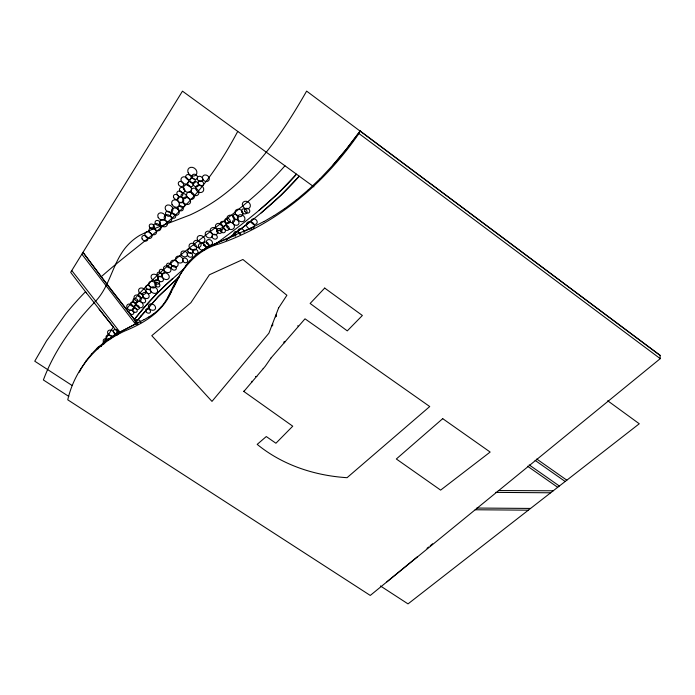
<?xml version="1.0" encoding="UTF-8"?>
<svg xmlns="http://www.w3.org/2000/svg" width="695" height="695" viewBox="0 0 695 695"><rect width="100%" height="100%" fill="white"/><g stroke="black" fill="none" stroke-linecap="round" stroke-linejoin="round"><path stroke-width="1.04" d="M271.988 325.964L272.761 323.957M275.472 316.903L276.245 314.887M167.486 298.233C178.163 274.612 192.385 251.225 219.194 243.876C276.732 224.085 324.652 183.237 358.941 133.518L360.175 130.99L660.059 355.275L660.25 358.646L370.27 595.441L67.754 399.816C74.739 369.175 96.709 343.399 125.343 330.777C144.195 323.001 162.786 311.794 171.1 292.152M173.776 287.009L175.965 282.648M176.052 282.517L171.561 291.309M176.417 281.77L178.207 278.269M176.495 281.64L178.294 278.139M79.326 372.146L81.385 368.22M178.676 277.392L183.245 269.478M171.187 292.022L163.994 303.533M237.742 131.407C223.095 158.868 205.772 185.07 183.671 207.145C158.052 232.512 128.141 252.876 101.218 276.758L138.157 324.313M100.871 346.579L113.328 327.032L85.502 291.752A499.705 343.747 11.3 0 0 65.408 314.349L46.504 340.924L34.75 361.192L72.237 385.569M81.289 368.359L86.284 360.662M183.159 269.608L186.112 265.273M360.175 130.99L346.258 149.312L332.948 165.071L320.126 178.719M360.114 131.103L346.206 149.425L332.888 165.193M86.189 360.792L91.575 353.981M186.034 265.403L189.361 261.198M160.919 307.26L164.081 303.402M126.308 309.405C170.023 251.729 237.699 219.846 284.959 165.784M189.275 261.329L193.071 257.306M91.479 354.111L97.178 348.108M157.435 310.752L161.005 307.12M307.894 190.282L320.187 178.598M172.794 278.426L163.898 286.722A511.311 352.296 7.8 0 0 140.59 311.69L134.265 319.474L147.383 303.845A510.217 351.67 7.8 0 1 167.469 283.325L183.576 269.043M97.092 348.247L109.054 338.474M192.984 257.437L197.319 253.632M259.174 210.316L278.043 193.427L296.487 174.176C272.605 201.654 243.25 223.512 214.156 245.074M261.059 212.991L280.971 195.226L299.241 176.183C277.835 200.638 252.207 220.906 226.075 240.044M296.174 200.134L307.963 190.161M386.889 581.845L417.539 556.66M153.482 313.984L157.522 310.622M427.008 548.355L428.607 547.043M430.214 545.74L432.62 543.777M251.816 220.497L226.309 239.914M102.938 343.104L115.153 334.53L138.818 322.28M284.959 208.5L296.244 200.012M197.232 253.762L207.77 247.064L236.526 234.675M274.238 215.589L285.028 208.378M148.999 316.937L153.569 313.845M264.013 221.583L274.308 215.459M115.057 334.669L144.152 319.578M202.115 250.339L213.938 244.206L254.379 226.553M144.056 319.709L149.095 316.807M264.091 221.462L245.109 231.027M498.306 490.531L553.22 490.792M476.831 508.045L530.572 508.436M495.544 492.381L550.649 492.79M475.137 509.765L528.33 510.173M68.788 396.419L43.385 379.974C54.627 349.646 74.052 323.444 96.379 300.405C110.748 284.455 112.946 261.346 127.42 245.474A83.713 65.234 31.2 0 1 139.678 235.388L150.937 229.915L190.013 214.99A292.3 227.595 55.5 0 0 219.811 197.658C257.324 170.249 283.873 130.947 306.625 91.106L660.068 355.432M380.408 585.946L408.017 603.894L639.27 423.768L607.691 400.772M527.566 466.223L557.694 487.308M535.098 460.368L565.165 481.487M529.19 464.894L559.353 486.014M536.74 459.021L566.842 480.184M313.897 186.851L182.472 91.158L70.655 272.344L86.536 293.09M358.941 133.518L660.25 358.646M120.252 332.549L71.759 270.555M135.933 324.617L81.862 254.188M118.732 333.661L99.107 309.197M137.61 323.644L112.573 291.7L83 252.337L101.218 276.758M272.709 325.72A2.902 2.302 25.5 0 1 272.666 324.278M285.011 341.87A2.876 2.276 24.3 0 1 284.212 341.592M297.79 325.72A2.91 2.328 24.1 0 1 298.433 326.589M283.829 342.192A2.867 2.259 24.4 0 1 284.333 342.809M256.855 376.482A2.789 2.128 24.9 0 1 255.508 376.455M244.336 391.137A2.745 2.068 25 0 1 243.589 391.259M251.894 381.251A2.771 2.102 24.9 0 1 252.05 381.937M263.422 368.585A2.737 2.111 24.8 0 1 263.17 368.628M276.306 316.546A2.928 2.346 25.7 0 1 275.915 315.295M137.393 324.226A3.023 2.259 32.3 0 1 135.16 320.942A3.023 2.259 32.3 0 1 138.34 319.674A3.023 2.259 32.3 0 1 140.772 322.88M116.63 335.381A2.98 2.189 32.3 0 1 116.769 332.505A2.98 2.189 32.3 0 1 120.139 332.74M114.371 336.189A2.58 1.894 32.3 0 1 117.212 335.06M110.835 338.908A3.77 2.754 32.3 0 1 113.589 336.649M103.112 344.581A2.554 1.85 32.3 0 1 104.641 343.617M104.598 343.565A3.753 2.728 32.4 0 1 103.894 339.273A3.753 2.728 32.4 0 1 108.785 339.898M97.995 348.951A3.162 2.285 32.3 0 1 101.01 346.458M107.942 340.298A3.77 2.754 32.5 0 1 106.943 335.381A3.77 2.754 32.5 0 1 112.529 337.284M235.327 236.257A3.171 2.606 32.7 0 1 235.344 231.548A3.171 2.606 32.7 0 1 239.888 234.536M240.887 234.102A3.18 2.624 32.6 0 1 238.09 230.549A3.18 2.624 32.6 0 1 241.686 228.777A3.18 2.624 32.6 0 1 244.006 232.573M252.12 228.924A4.222 3.518 32.5 0 1 246.369 224.911A4.222 3.518 32.5 0 1 251.746 222.07A4.222 3.518 32.5 0 1 253.388 228.255M278.599 307.972L268.904 333.2L211.984 401.389L151.788 335.685L190.899 302.699L209.421 274.751L242.903 259.487L286.896 295.271L278.599 307.972M270.954 358.038L265.212 366.326L243.849 391.476L292.743 426.191L275.924 443.236L266.289 436.556L257.185 444.374C282.535 465.111 314.635 475.641 347.057 477.691L429.736 406.54L305.009 318.823L270.954 358.038M140.885 316.017L136.177 321.863L157.895 297.008L179.484 276.601L159.155 295.714L140.885 316.017M324.695 288.078L310.135 303.454L347.283 330.881L362.373 315.478L324.695 288.078M442.715 418.659L396.332 458.987L440.63 490.114L490.157 452.054L442.715 418.659M113.728 332.618A2.989 2.198 32.6 0 0 118.541 333.548A2.989 2.198 32.6 0 0 115.9 329.5A2.989 2.198 32.6 0 0 113.728 332.618M108.125 334.078A3.788 2.771 32.7 0 0 114.215 335.259A3.788 2.771 32.7 0 0 110.861 330.134A3.788 2.771 32.7 0 0 108.125 334.078M130.851 305.027A2.65 1.998 33.3 0 0 135.134 305.843A2.65 1.998 33.3 0 0 132.823 302.186A2.65 1.998 33.3 0 0 130.851 305.027M138.687 296.174A2.676 2.033 33.4 0 0 143.014 296.982A2.676 2.033 33.4 0 0 140.694 293.281A2.676 2.033 33.4 0 0 138.687 296.174M140.277 301.091A3.127 2.372 33.1 0 0 145.342 302.047A3.127 2.372 33.1 0 0 142.64 297.729A3.127 2.372 33.1 0 0 140.277 301.091M129.348 312.95A2.632 1.972 32.9 0 0 133.605 313.758A2.632 1.972 32.9 0 0 131.312 310.144A2.632 1.972 32.9 0 0 129.348 312.95M132.728 310.813A2.641 1.981 32.9 0 0 136.993 311.629A2.641 1.981 32.9 0 0 134.7 307.998A2.641 1.981 32.9 0 0 132.728 310.813M134.926 307.92A2.65 1.998 33 0 0 139.2 308.728A2.65 1.998 33 0 0 136.906 305.088A2.65 1.998 33 0 0 134.926 307.92M127.254 308.189A3.875 2.91 33.2 0 0 133.501 309.379A3.875 2.91 33.2 0 0 130.121 304.045A3.875 2.91 33.2 0 0 127.254 308.189M136.515 305.539A3.892 2.936 33 0 0 142.805 306.73A3.892 2.936 33 0 0 139.434 301.369A3.892 2.936 33 0 0 136.515 305.539M149.312 285.68A3.961 3.041 33.6 0 0 155.723 286.87A3.961 3.041 33.6 0 0 152.335 281.362A3.961 3.041 33.6 0 0 149.312 285.68M139.13 292.265A3.935 2.997 33.6 0 0 145.481 293.455A3.935 2.997 33.6 0 0 142.093 288.008A3.935 2.997 33.6 0 0 139.13 292.265M150.798 291.144A3.944 3.023 33.2 0 0 157.192 292.343A3.944 3.023 33.2 0 0 153.821 286.861A3.944 3.023 33.2 0 0 150.798 291.144M133.466 301.343A2.658 2.007 33.4 0 0 137.766 302.151A2.658 2.007 33.4 0 0 135.456 298.476A2.658 2.007 33.4 0 0 133.466 301.343M146.228 292.091A2.684 2.05 33.4 0 0 150.58 292.908A2.684 2.05 33.4 0 0 148.27 289.172A2.684 2.05 33.4 0 0 146.228 292.091M155.22 285.454A2.702 2.085 33.4 0 0 159.598 286.27A2.702 2.085 33.4 0 0 157.296 282.5A2.702 2.085 33.4 0 0 155.22 285.454M146.115 288.147A2.545 1.946 33.6 0 0 150.233 288.92A2.545 1.946 33.6 0 0 148.044 285.376A2.545 1.946 33.6 0 0 146.115 288.147M142.796 296.418A3.701 2.823 33.2 0 0 148.791 297.547A3.701 2.823 33.2 0 0 145.602 292.413A3.701 2.823 33.2 0 0 142.796 296.418M134.561 299.224A3.909 2.962 33.4 0 0 140.876 300.414A3.909 2.962 33.4 0 0 137.488 295.019A3.909 2.962 33.4 0 0 134.561 299.224M187.806 184.922A2.936 2.406 38.5 0 0 192.541 186.138A2.936 2.406 38.5 0 0 190.5 181.734A2.936 2.406 38.5 0 0 187.806 184.922M190.152 181.43A2.945 2.424 38.7 0 0 194.904 182.646A2.945 2.424 38.7 0 0 192.863 178.224A2.945 2.424 38.7 0 0 190.152 181.43M192.246 177.503A2.954 2.441 39 0 0 197.006 178.719A2.954 2.441 39 0 0 194.965 174.271A2.954 2.441 39 0 0 192.246 177.503M188.189 172.794A4.917 4.066 39.5 0 0 196.112 174.827A4.917 4.066 39.5 0 0 192.715 167.408A4.917 4.066 39.5 0 0 188.189 172.794M185.973 177.842A2.945 2.424 39.2 0 0 190.725 179.058A2.945 2.424 39.2 0 0 188.675 174.619A2.945 2.424 39.2 0 0 185.973 177.842M179.727 190.708A2.919 2.38 38.4 0 0 184.436 191.916A2.919 2.38 38.4 0 0 182.385 187.554A2.919 2.38 38.4 0 0 179.727 190.708M178.528 184.627A2.928 2.398 38.9 0 0 183.245 185.834A2.928 2.398 38.9 0 0 181.195 181.438A2.928 2.398 38.9 0 0 178.528 184.627M181.334 181.334A4.074 3.336 39 0 0 187.893 183.02A4.074 3.336 39 0 0 185.052 176.904A4.074 3.336 39 0 0 181.334 181.334M203.774 245.213A2.806 2.267 33.6 0 0 208.37 246.039A2.806 2.267 33.6 0 0 206.076 242.034A2.806 2.267 33.6 0 0 203.774 245.213M197.658 240.244A4.127 3.327 34.2 0 0 204.391 241.452A4.127 3.327 34.2 0 0 201.011 235.553A4.127 3.327 34.2 0 0 197.658 240.244M198.857 247.924A4.101 3.301 33.6 0 0 205.564 249.14A4.101 3.301 33.6 0 0 202.202 243.293A4.101 3.301 33.6 0 0 198.857 247.924M170.657 216.388A2.858 2.294 36.9 0 0 175.27 217.587A2.858 2.294 36.9 0 0 173.246 213.365A2.858 2.294 36.9 0 0 170.657 216.388M179.432 205.425A2.884 2.337 37.3 0 0 184.097 206.624A2.884 2.337 37.3 0 0 182.064 202.332A2.884 2.337 37.3 0 0 179.432 205.425M178.155 208.952A2.876 2.328 37.1 0 0 182.802 210.159A2.876 2.328 37.1 0 0 180.778 205.885A2.876 2.328 37.1 0 0 178.155 208.952M165.758 214.381A2.858 2.294 37.2 0 0 170.371 215.58A2.858 2.294 37.2 0 0 168.329 211.35A2.858 2.294 37.2 0 0 165.758 214.381M164.515 219.22A4.179 3.345 36.9 0 0 171.248 220.975A4.179 3.345 36.9 0 0 168.268 214.816A4.179 3.345 36.9 0 0 164.515 219.22M186.886 196.572A4.257 3.484 37.7 0 0 193.766 198.353A4.257 3.484 37.7 0 0 190.812 191.985A4.257 3.484 37.7 0 0 186.886 196.572M172.065 204.478A4.231 3.423 37.7 0 0 178.884 206.241A4.231 3.423 37.7 0 0 175.896 199.96A4.231 3.423 37.7 0 0 172.065 204.478M165.549 209.551A4.205 3.379 37.5 0 0 172.334 211.315A4.205 3.379 37.5 0 0 169.337 205.077A4.205 3.379 37.5 0 0 165.549 209.551M158.173 217.379A4.179 3.336 37.3 0 0 164.897 219.134A4.179 3.336 37.3 0 0 161.9 212.965A4.179 3.336 37.3 0 0 158.173 217.379M171.804 212.522A4.205 3.388 37.1 0 0 178.589 214.286A4.205 3.388 37.1 0 0 175.618 208.066A4.205 3.388 37.1 0 0 171.804 212.522M160.059 224.085A4.161 3.31 36.8 0 0 166.757 225.832A4.161 3.31 36.8 0 0 163.777 219.716A4.161 3.31 36.8 0 0 160.059 224.085M155.367 223.521A2.841 2.25 37 0 0 159.937 224.711A2.841 2.25 37 0 0 157.887 220.532A2.841 2.25 37 0 0 155.367 223.521M181.299 196.72A2.902 2.372 37.9 0 0 185.991 197.927A2.902 2.372 37.9 0 0 183.958 193.592A2.902 2.372 37.9 0 0 181.299 196.72M183.063 201.689A4.239 3.458 37.4 0 0 189.917 203.461A4.239 3.458 37.4 0 0 186.955 197.137A4.239 3.458 37.4 0 0 183.063 201.689M177.703 200.551A3.397 2.763 37.7 0 0 183.193 201.967A3.397 2.763 37.7 0 0 180.804 196.902A3.397 2.763 37.7 0 0 177.703 200.551M166.939 266.246A2.745 2.155 34 0 0 171.404 267.071A2.745 2.155 34 0 0 169.085 263.197A2.745 2.155 34 0 0 166.939 266.246M188.076 251.807A2.789 2.224 33.9 0 0 192.619 252.624A2.789 2.224 33.9 0 0 190.308 248.662A2.789 2.224 33.9 0 0 188.076 251.807M157.461 275.22A2.728 2.111 33.8 0 0 161.883 276.037A2.728 2.111 33.8 0 0 159.563 272.223A2.728 2.111 33.8 0 0 157.461 275.22M159.659 272.379A2.737 2.128 33.9 0 0 164.089 273.196A2.737 2.128 33.9 0 0 161.77 269.365A2.737 2.128 33.9 0 0 159.659 272.379M171.552 268.548A2.745 2.155 33.6 0 0 176.017 269.373A2.745 2.155 33.6 0 0 173.707 265.507A2.745 2.155 33.6 0 0 171.552 268.548M206.789 243.293A3.249 2.624 33.6 0 0 212.105 244.249A3.249 2.624 33.6 0 0 209.456 239.601A3.249 2.624 33.6 0 0 206.789 243.293M187.702 255.647A2.78 2.215 33.7 0 0 192.228 256.472A2.78 2.215 33.7 0 0 189.926 252.528A2.78 2.215 33.7 0 0 187.702 255.647M171.126 264.743A4.031 3.171 33.9 0 0 177.685 265.95A4.031 3.171 33.9 0 0 174.297 260.26A4.031 3.171 33.9 0 0 171.126 264.743M148.869 308.059A3.892 2.954 32.4 0 0 155.176 309.258A3.892 2.954 32.4 0 0 151.84 303.897A3.892 2.954 32.4 0 0 148.869 308.059M189.544 247.941A4.101 3.275 34.1 0 0 196.225 249.149A4.101 3.275 34.1 0 0 192.836 243.311A4.101 3.275 34.1 0 0 189.544 247.941M210.663 232.365A4.153 3.388 34.1 0 0 217.474 233.572A4.153 3.388 34.1 0 0 214.095 227.595A4.153 3.388 34.1 0 0 210.663 232.365M162.343 277.253A3.988 3.101 33.5 0 0 168.824 278.46A3.988 3.101 33.5 0 0 165.445 272.866A3.988 3.101 33.5 0 0 162.343 277.253M163.994 270.286A4.014 3.136 33.8 0 0 170.51 271.484A4.014 3.136 33.8 0 0 167.121 265.846A4.014 3.136 33.8 0 0 163.994 270.286M176.078 260.668A4.048 3.197 33.9 0 0 182.663 261.876A4.048 3.197 33.9 0 0 179.275 256.151A4.048 3.197 33.9 0 0 176.078 260.668M181.395 254.883A3.449 2.745 34 0 0 187.016 255.899A3.449 2.745 34 0 0 184.14 251.008A3.449 2.745 34 0 0 181.395 254.883M193.123 252.363A2.789 2.233 33.7 0 0 197.675 253.189A2.789 2.233 33.7 0 0 195.373 249.227A2.789 2.233 33.7 0 0 193.123 252.363M193.966 245.014A4.109 3.301 34 0 0 200.673 246.221A4.109 3.301 34 0 0 197.284 240.357A4.109 3.301 34 0 0 193.966 245.014M182.872 261.155A2.763 2.189 33.6 0 0 187.381 261.98A2.763 2.189 33.6 0 0 185.078 258.071A2.763 2.189 33.6 0 0 182.872 261.155M154.994 282.622A2.711 2.094 33.5 0 0 159.381 283.438A2.711 2.094 33.5 0 0 157.07 279.659A2.711 2.094 33.5 0 0 154.994 282.622M151.597 278.608A3.979 3.075 33.8 0 0 158.043 279.807A3.979 3.075 33.8 0 0 154.646 274.238A3.979 3.075 33.8 0 0 151.597 278.608M157.921 279.842A3.188 2.467 33.6 0 0 163.099 280.797A3.188 2.467 33.6 0 0 160.389 276.341A3.188 2.467 33.6 0 0 157.921 279.842M177.129 194.591A3.249 2.641 38.2 0 0 182.368 195.938A3.249 2.641 38.2 0 0 180.083 191.09A3.249 2.641 38.2 0 0 177.129 194.591M173.672 197.606A2.902 2.354 38.1 0 0 178.346 198.813A2.902 2.354 38.1 0 0 176.295 194.487A2.902 2.354 38.1 0 0 173.672 197.606M183.94 189.535A4.283 3.51 38.3 0 0 190.847 191.316A4.283 3.51 38.3 0 0 187.867 184.905A4.283 3.51 38.3 0 0 183.94 189.535M198.353 183.984A2.936 2.433 38.2 0 0 203.105 185.2A2.936 2.433 38.2 0 0 201.09 180.787A2.936 2.433 38.2 0 0 198.353 183.984M197.519 179.571A2.945 2.441 38.6 0 0 202.288 180.796A2.945 2.441 38.6 0 0 200.256 176.348A2.945 2.441 38.6 0 0 197.519 179.571M196.103 189.692A4.283 3.536 37.8 0 0 203.036 191.472A4.283 3.536 37.8 0 0 200.09 185.044A4.283 3.536 37.8 0 0 196.103 189.692M202.74 179.075A3.666 3.049 38.4 0 0 208.674 180.596A3.666 3.049 38.4 0 0 206.172 175.062A3.666 3.049 38.4 0 0 202.74 179.075M193.384 184.853A2.936 2.415 38.3 0 0 198.127 186.069A2.936 2.415 38.3 0 0 196.094 181.656A2.936 2.415 38.3 0 0 193.384 184.853M191.334 192.871A4.274 3.51 37.8 0 0 198.24 194.652A4.274 3.51 37.8 0 0 195.286 188.249A4.274 3.51 37.8 0 0 191.334 192.871M142.145 238.932A3.284 2.571 36.5 0 0 147.427 240.322A3.284 2.571 36.5 0 0 145.029 235.527A3.284 2.571 36.5 0 0 142.145 238.932M153.63 228.09A4.144 3.284 36.7 0 0 160.293 229.837A4.144 3.284 36.7 0 0 157.313 223.755A4.144 3.284 36.7 0 0 153.63 228.09M149.503 227.039A2.832 2.233 37 0 0 154.055 228.229A2.832 2.233 37 0 0 152.005 224.077A2.832 2.233 37 0 0 149.503 227.039M149.338 232.104A4.127 3.258 36.6 0 0 155.975 233.841A4.127 3.258 36.6 0 0 152.987 227.804A4.127 3.258 36.6 0 0 149.338 232.104M145.238 235.944A3.883 3.049 36.5 0 0 151.484 237.577A3.883 3.049 36.5 0 0 148.661 231.904A3.883 3.049 36.5 0 0 145.238 235.944M205.685 235.648A3.918 3.18 34.1 0 0 212.088 236.787A3.918 3.18 34.1 0 0 208.9 231.174A3.918 3.18 34.1 0 0 205.685 235.648M251.468 222.582A3.206 2.676 32.5 0 0 256.768 223.512A3.206 2.676 32.5 0 0 254.248 218.864A3.206 2.676 32.5 0 0 251.468 222.582M220.723 224.702A2.858 2.346 34.1 0 0 225.406 225.528A2.858 2.346 34.1 0 0 223.104 221.401A2.858 2.346 34.1 0 0 220.723 224.702M233.233 217.752A2.876 2.389 33.9 0 0 237.968 218.586A2.876 2.389 33.9 0 0 235.674 214.408A2.876 2.389 33.9 0 0 233.233 217.752M233.025 223.33A3.362 2.78 33.5 0 0 238.559 224.303A3.362 2.78 33.5 0 0 235.883 219.438A3.362 2.78 33.5 0 0 233.025 223.33M216.883 231.756A2.841 2.32 33.8 0 0 221.549 232.582A2.841 2.32 33.8 0 0 219.246 228.499A2.841 2.32 33.8 0 0 216.883 231.756M212.331 237.49A2.823 2.302 33.7 0 0 216.962 238.316A2.823 2.302 33.7 0 0 214.668 234.267A2.823 2.302 33.7 0 0 212.331 237.49M220.437 231.114A2.841 2.328 33.7 0 0 225.102 231.939A2.841 2.328 33.7 0 0 222.808 227.847A2.841 2.328 33.7 0 0 220.437 231.114M224.111 228.742A2.849 2.346 33.7 0 0 228.794 229.567A2.849 2.346 33.7 0 0 226.501 225.458A2.849 2.346 33.7 0 0 224.111 228.742M215.858 228.186A4.17 3.423 34.1 0 0 222.704 229.402A4.17 3.423 34.1 0 0 219.333 223.39A4.17 3.423 34.1 0 0 215.858 228.186M145.933 311.681A2.641 1.998 32.4 0 0 150.224 312.489A2.641 1.998 32.4 0 0 147.939 308.858A2.641 1.998 32.4 0 0 145.933 311.681M227.022 227.057A4.179 3.449 33.6 0 0 233.894 228.281A4.179 3.449 33.6 0 0 230.549 222.244A4.179 3.449 33.6 0 0 227.022 227.057M242.79 206.293A4.257 3.571 34.2 0 0 249.8 207.51A4.257 3.571 34.2 0 0 246.447 201.298A4.257 3.571 34.2 0 0 242.79 206.293M235.483 214.199A4.222 3.518 34 0 0 242.442 215.424A4.222 3.518 34 0 0 239.08 209.273A4.222 3.518 34 0 0 235.483 214.199M225.206 221.636A2.867 2.363 34.1 0 0 229.906 222.461A2.867 2.363 34.1 0 0 227.604 218.317A2.867 2.363 34.1 0 0 225.206 221.636M241.903 212.218A2.893 2.415 33.9 0 0 246.664 213.044A2.893 2.415 33.9 0 0 244.371 208.839A2.893 2.415 33.9 0 0 241.903 212.218M244.909 211.523A2.737 2.294 33.7 0 0 249.418 212.305A2.737 2.294 33.7 0 0 247.264 208.326A2.737 2.294 33.7 0 0 244.909 211.523M237.855 219.377A3.979 3.31 33.5 0 0 244.414 220.524A3.979 3.31 33.5 0 0 241.261 214.755A3.979 3.31 33.5 0 0 237.855 219.377M227.447 220.08A4.205 3.475 34.1 0 0 234.363 221.305A4.205 3.475 34.1 0 0 230.992 215.215A4.205 3.475 34.1 0 0 227.447 220.08"/></g></svg>
